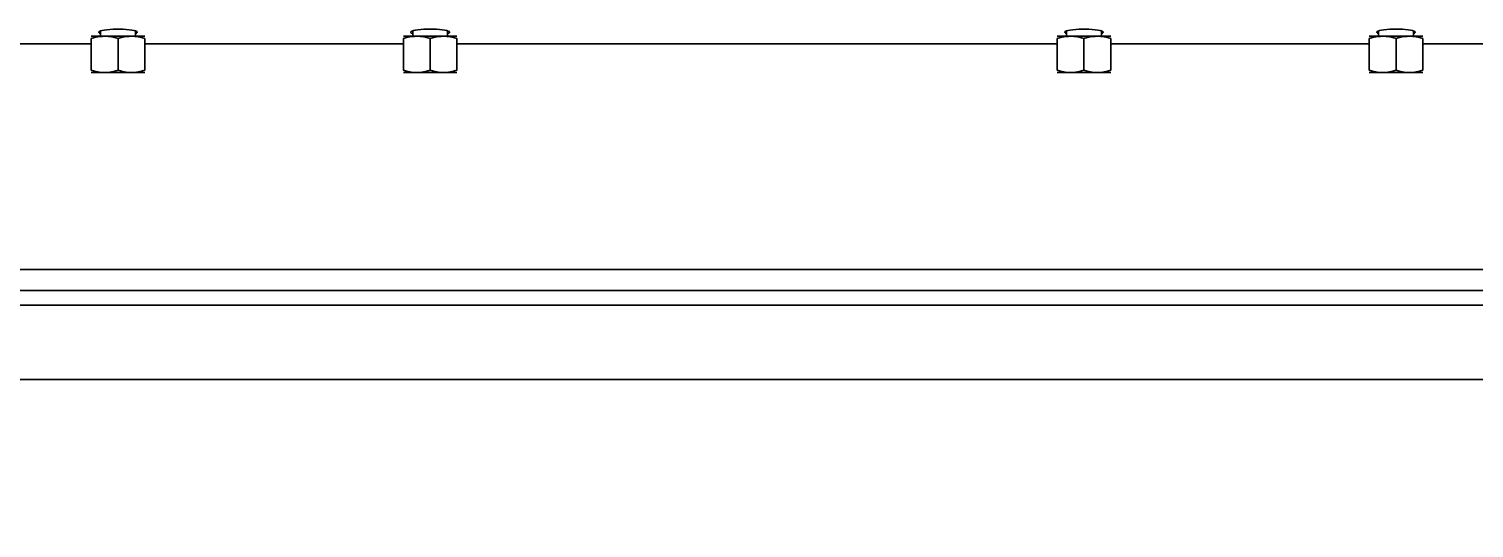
# Model space of a CAD drawing. Header units: millimetres. Extents: x -8400 to 8400, y -5940 to 5940.
# Drawn here: x -3591.3 to -3105.1, y 3165.8 to 3333.7 of the extents above; entities that cross this region are included whole.
import ezdxf

# ---------------------------------------------------------------- set-up
doc = ezdxf.new("R2010")
doc.units = ezdxf.units.MM
doc.layers.add('粗实线层', color=7, linetype='Continuous', lineweight=35)

msp = doc.modelspace()

# ---------------------------------------------------------------- linework, layer by layer
at = {"layer": '粗实线层', "linetype": 'Continuous', "lineweight": 35}
for points in [[(-3561.342, 3330.466), (-3562.45, 3330.8), (-3563.569, 3331.054), (-3564.132, 3331.147), (-3564.699, 3331.215), (-3565.269, 3331.256), (-3565.842, 3331.271), (-3565.985, 3331.269), (-3566.129, 3331.267), (-3566.201, 3331.265), (-3566.272, 3331.263), (-3566.344, 3331.259), (-3566.416, 3331.256), (-3566.702, 3331.239), (-3566.987, 3331.214), (-3567.554, 3331.146), (-3568.118, 3331.054), (-3569.235, 3330.799), (-3570.342, 3330.466), (-3570.342, 3319.874), (-3569.233, 3319.541), (-3568.115, 3319.287), (-3567.552, 3319.194), (-3566.985, 3319.126), (-3566.415, 3319.085), (-3565.842, 3319.071), (-3564.42, 3319.071), (-3562.905, 3319.071), (-3561.342, 3319.071), (-3559.779, 3319.071), (-3558.264, 3319.071), (-3556.842, 3319.071), (-3555.557, 3319.071), (-3554.448, 3319.071), (-3553.548, 3319.071), (-3552.885, 3319.071), (-3552.479, 3319.071), (-3552.342, 3319.071)], [(-3570.342, 3331.271), (-3570.205, 3331.271), (-3569.799, 3331.271), (-3569.136, 3331.271), (-3568.236, 3331.271), (-3567.127, 3331.271), (-3565.842, 3331.271), (-3564.42, 3331.271), (-3562.905, 3331.271), (-3561.342, 3331.271), (-3559.779, 3331.271), (-3558.264, 3331.271), (-3556.842, 3331.271), (-3556.985, 3331.269), (-3557.129, 3331.267), (-3557.201, 3331.265), (-3557.272, 3331.263), (-3557.344, 3331.259), (-3557.416, 3331.256), (-3557.702, 3331.239), (-3557.987, 3331.214), (-3558.554, 3331.146), (-3559.118, 3331.054), (-3560.236, 3330.799), (-3561.342, 3330.466), (-3561.342, 3319.874), (-3562.448, 3319.542), (-3563.566, 3319.288), (-3564.13, 3319.194), (-3564.697, 3319.126), (-3564.982, 3319.102), (-3565.268, 3319.085), (-3565.34, 3319.081), (-3565.411, 3319.079), (-3565.483, 3319.076), (-3565.555, 3319.074), (-3565.699, 3319.071), (-3565.842, 3319.071), (-3567.127, 3319.071), (-3568.236, 3319.071), (-3569.136, 3319.071), (-3569.799, 3319.071), (-3570.205, 3319.071), (-3570.342, 3319.071)], [(-3567.193, 3332.195), (-3567.598, 3332.362), (-3567.81, 3332.537), (-3567.823, 3332.717), (-3567.636, 3332.892), (-3567.255, 3333.061), (-3566.692, 3333.217), (-3565.964, 3333.354), (-3565.094, 3333.47), (-3564.108, 3333.559), (-3563.036, 3333.621), (-3561.912, 3333.653), (-3560.771, 3333.653), (-3559.648, 3333.621), (-3558.576, 3333.559), (-3557.59, 3333.47), (-3556.72, 3333.354), (-3555.992, 3333.217), (-3555.429, 3333.061), (-3555.048, 3332.892), (-3554.861, 3332.717), (-3554.874, 3332.537), (-3555.086, 3332.362), (-3555.491, 3332.195)], [(-3567.192, 3333.082), (-3567.192, 3331.271)], [(-3561.342, 3319.874), (-3560.233, 3319.541), (-3559.115, 3319.287), (-3558.552, 3319.194), (-3557.985, 3319.126), (-3557.415, 3319.085), (-3556.842, 3319.071), (-3556.699, 3319.071), (-3556.555, 3319.074), (-3556.483, 3319.076), (-3556.411, 3319.079), (-3556.34, 3319.081), (-3556.268, 3319.085), (-3555.982, 3319.102), (-3555.697, 3319.126), (-3555.13, 3319.194), (-3554.566, 3319.288), (-3553.448, 3319.542), (-3552.342, 3319.874), (-3552.342, 3330.466), (-3553.45, 3330.8), (-3554.569, 3331.054), (-3555.132, 3331.147), (-3555.699, 3331.215), (-3556.269, 3331.256), (-3556.842, 3331.271), (-3555.557, 3331.271), (-3554.448, 3331.271), (-3553.548, 3331.271), (-3552.885, 3331.271), (-3552.479, 3331.271), (-3552.342, 3331.271)], [(-3555.491, 3331.271), (-3555.491, 3333.082)], [(-3465.342, 3331.271), (-3465.205, 3331.271), (-3464.799, 3331.271), (-3464.136, 3331.271), (-3463.236, 3331.271), (-3462.127, 3331.271), (-3460.842, 3331.271), (-3460.985, 3331.269), (-3461.129, 3331.267), (-3461.201, 3331.265), (-3461.272, 3331.263), (-3461.344, 3331.259), (-3461.416, 3331.256), (-3461.702, 3331.239), (-3461.987, 3331.214), (-3462.554, 3331.146), (-3463.118, 3331.054), (-3464.236, 3330.799), (-3465.342, 3330.466), (-3465.342, 3319.874), (-3464.233, 3319.541), (-3463.115, 3319.287), (-3462.552, 3319.194), (-3461.985, 3319.126), (-3461.415, 3319.085), (-3460.842, 3319.071), (-3462.127, 3319.071), (-3463.236, 3319.071), (-3464.136, 3319.071), (-3464.799, 3319.071), (-3465.205, 3319.071), (-3465.342, 3319.071)], [(-3462.192, 3333.082), (-3462.192, 3331.271)], [(-3447.342, 3331.271), (-3447.479, 3331.271), (-3447.885, 3331.271), (-3448.548, 3331.271), (-3449.448, 3331.271), (-3450.557, 3331.271), (-3451.842, 3331.271), (-3451.269, 3331.256), (-3450.699, 3331.215), (-3450.132, 3331.147), (-3449.569, 3331.054), (-3448.451, 3330.8), (-3447.342, 3330.466), (-3447.342, 3319.874), (-3448.448, 3319.542), (-3449.566, 3319.288), (-3450.13, 3319.194), (-3450.697, 3319.126), (-3450.982, 3319.102), (-3451.268, 3319.085), (-3451.34, 3319.081), (-3451.411, 3319.079), (-3451.483, 3319.076), (-3451.555, 3319.074), (-3451.699, 3319.071), (-3451.842, 3319.071), (-3453.264, 3319.071), (-3454.779, 3319.071), (-3456.342, 3319.071), (-3457.905, 3319.071), (-3459.42, 3319.071), (-3460.842, 3319.071), (-3460.699, 3319.071), (-3460.555, 3319.074), (-3460.483, 3319.076), (-3460.411, 3319.079), (-3460.34, 3319.081), (-3460.268, 3319.085), (-3459.982, 3319.102), (-3459.697, 3319.126), (-3459.13, 3319.194), (-3458.566, 3319.288), (-3457.448, 3319.542), (-3456.342, 3319.874)], [(-3450.492, 3331.271), (-3450.492, 3333.082)], [(-3245.342, 3331.271), (-3245.205, 3331.271), (-3244.799, 3331.271), (-3244.136, 3331.271), (-3243.236, 3331.271), (-3242.127, 3331.271), (-3240.842, 3331.271), (-3240.985, 3331.269), (-3241.129, 3331.267), (-3241.201, 3331.265), (-3241.272, 3331.263), (-3241.344, 3331.259), (-3241.416, 3331.256), (-3241.702, 3331.239), (-3241.987, 3331.214), (-3242.554, 3331.146), (-3243.118, 3331.054), (-3244.236, 3330.799), (-3245.342, 3330.466), (-3245.342, 3319.874), (-3244.233, 3319.541), (-3243.115, 3319.287), (-3242.552, 3319.194), (-3241.985, 3319.126), (-3241.415, 3319.085), (-3240.842, 3319.071), (-3240.699, 3319.071), (-3240.555, 3319.074), (-3240.483, 3319.076), (-3240.412, 3319.079), (-3240.34, 3319.081), (-3240.268, 3319.085), (-3239.982, 3319.102), (-3239.697, 3319.126), (-3239.13, 3319.194), (-3238.566, 3319.288), (-3237.448, 3319.542), (-3236.342, 3319.874)], [(-3242.192, 3332.195), (-3242.598, 3332.362), (-3242.81, 3332.537), (-3242.823, 3332.717), (-3242.636, 3332.892), (-3242.255, 3333.061), (-3241.692, 3333.217), (-3240.964, 3333.354), (-3240.094, 3333.47), (-3239.107, 3333.559), (-3238.036, 3333.621), (-3236.913, 3333.653), (-3235.771, 3333.653), (-3234.648, 3333.621), (-3233.576, 3333.559), (-3232.59, 3333.47), (-3231.72, 3333.354), (-3230.992, 3333.217), (-3230.429, 3333.061), (-3230.048, 3332.892), (-3229.861, 3332.717), (-3229.874, 3332.537), (-3230.086, 3332.362), (-3230.491, 3332.195)], [(-3242.192, 3333.082), (-3242.192, 3331.271)], [(-3236.342, 3330.466), (-3237.451, 3330.8), (-3238.569, 3331.054), (-3239.132, 3331.147), (-3239.699, 3331.215), (-3240.269, 3331.256), (-3240.842, 3331.271), (-3239.42, 3331.271), (-3237.905, 3331.271), (-3236.342, 3331.271), (-3234.779, 3331.271), (-3233.264, 3331.271), (-3231.842, 3331.271), (-3230.557, 3331.271), (-3229.447, 3331.271), (-3228.548, 3331.271), (-3227.885, 3331.271), (-3227.479, 3331.271), (-3227.342, 3331.271)], [(-3230.491, 3331.271), (-3230.491, 3333.082)], [(-3140.342, 3331.271), (-3140.205, 3331.271), (-3139.799, 3331.271), (-3139.136, 3331.271), (-3138.236, 3331.271), (-3137.127, 3331.271), (-3135.842, 3331.271), (-3135.985, 3331.269), (-3136.129, 3331.267), (-3136.201, 3331.265), (-3136.272, 3331.263), (-3136.344, 3331.259), (-3136.416, 3331.256), (-3136.702, 3331.239), (-3136.987, 3331.214), (-3137.554, 3331.146), (-3138.118, 3331.054), (-3139.235, 3330.799), (-3140.342, 3330.466), (-3140.342, 3319.874), (-3139.233, 3319.541), (-3138.115, 3319.287), (-3137.551, 3319.194), (-3136.985, 3319.126), (-3136.415, 3319.085), (-3135.842, 3319.071), (-3137.127, 3319.071), (-3138.236, 3319.071), (-3139.136, 3319.071), (-3139.799, 3319.071), (-3140.205, 3319.071), (-3140.342, 3319.071)], [(-3137.193, 3333.082), (-3137.193, 3331.271)], [(-3131.342, 3330.466), (-3132.451, 3330.8), (-3133.569, 3331.054), (-3134.132, 3331.147), (-3134.699, 3331.215), (-3135.269, 3331.256), (-3135.842, 3331.271), (-3134.42, 3331.271), (-3132.905, 3331.271), (-3131.342, 3331.271), (-3129.779, 3331.271), (-3128.264, 3331.271), (-3126.842, 3331.271), (-3125.557, 3331.271), (-3124.448, 3331.271), (-3123.548, 3331.271), (-3122.885, 3331.271), (-3122.479, 3331.271), (-3122.342, 3331.271)], [(-3125.491, 3331.271), (-3125.491, 3333.082)], [(-3642.129, 3328.77), (-3570.345, 3328.77)], [(-3552.354, 3328.77), (-3465.37, 3328.77)], [(-3456.342, 3330.466), (-3456.342, 3319.874), (-3455.233, 3319.541), (-3454.115, 3319.287), (-3453.552, 3319.194), (-3452.985, 3319.126), (-3452.415, 3319.085), (-3451.842, 3319.071), (-3450.557, 3319.071), (-3449.448, 3319.071), (-3448.548, 3319.071), (-3447.885, 3319.071), (-3447.479, 3319.071), (-3447.342, 3319.071)], [(-3447.379, 3328.77), (-3245.386, 3328.77)], [(-3227.395, 3328.77), (-3140.351, 3328.77)], [(-3122.361, 3328.77), (-2920.367, 3328.77)], [(-3227.342, 3319.071), (-3227.479, 3319.071), (-3227.885, 3319.071), (-3228.548, 3319.071), (-3229.447, 3319.071), (-3230.557, 3319.071), (-3231.842, 3319.071), (-3233.264, 3319.071), (-3234.779, 3319.071), (-3236.342, 3319.071), (-3237.905, 3319.071), (-3239.42, 3319.071), (-3240.842, 3319.071), (-3242.127, 3319.071), (-3243.236, 3319.071), (-3244.136, 3319.071), (-3244.799, 3319.071), (-3245.205, 3319.071), (-3245.342, 3319.071)], [(-3122.342, 3319.071), (-3122.479, 3319.071), (-3122.885, 3319.071), (-3123.548, 3319.071), (-3124.448, 3319.071), (-3125.557, 3319.071), (-3126.842, 3319.071), (-3128.264, 3319.071), (-3129.779, 3319.071), (-3131.342, 3319.071), (-3132.905, 3319.071), (-3134.42, 3319.071), (-3135.842, 3319.071), (-3135.699, 3319.071), (-3135.555, 3319.074), (-3135.483, 3319.076), (-3135.412, 3319.079), (-3135.34, 3319.081), (-3135.268, 3319.085), (-3134.982, 3319.102), (-3134.697, 3319.126), (-3134.13, 3319.194), (-3133.566, 3319.288), (-3132.448, 3319.542), (-3131.342, 3319.874)], [(-2704.895, 3252.771), (-3642.842, 3252.771)], [(-1771.342, 3245.77), (-5571.342, 3245.77)], [(-5571.342, 3243.203), (-5571.342, 3240.771), (-1771.342, 3240.771), (-1771.342, 3243.203)], [(-2721.333, 3215.771), (-3611.342, 3215.771), (-3611.342, 3165.764)]]:
    msp.add_lwpolyline(points, dxfattribs=at)
for points in [[(-3460.842, 3331.271), (-3459.42, 3331.271), (-3457.905, 3331.271), (-3456.342, 3331.271), (-3454.779, 3331.271), (-3453.264, 3331.271), (-3451.842, 3331.271), (-3451.985, 3331.269), (-3452.129, 3331.267), (-3452.201, 3331.265), (-3452.272, 3331.263), (-3452.344, 3331.259), (-3452.416, 3331.256), (-3452.702, 3331.239), (-3452.987, 3331.214), (-3453.554, 3331.146), (-3454.118, 3331.054), (-3455.236, 3330.799), (-3456.342, 3330.466), (-3457.45, 3330.8), (-3458.569, 3331.054), (-3459.132, 3331.147), (-3459.699, 3331.215), (-3460.269, 3331.256)], [(-3236.342, 3330.466), (-3236.342, 3319.874), (-3235.233, 3319.541), (-3234.115, 3319.287), (-3233.551, 3319.194), (-3232.985, 3319.126), (-3232.415, 3319.085), (-3231.842, 3319.071), (-3231.699, 3319.071), (-3231.555, 3319.074), (-3231.483, 3319.076), (-3231.412, 3319.079), (-3231.34, 3319.081), (-3231.268, 3319.085), (-3230.982, 3319.102), (-3230.697, 3319.126), (-3230.13, 3319.194), (-3229.566, 3319.288), (-3228.448, 3319.542), (-3227.342, 3319.874), (-3227.342, 3330.466), (-3228.45, 3330.8), (-3229.569, 3331.054), (-3230.132, 3331.147), (-3230.699, 3331.215), (-3231.269, 3331.256), (-3231.842, 3331.271), (-3231.985, 3331.269), (-3232.129, 3331.267), (-3232.201, 3331.265), (-3232.272, 3331.263), (-3232.344, 3331.259), (-3232.416, 3331.256), (-3232.702, 3331.239), (-3232.987, 3331.214), (-3233.554, 3331.146), (-3234.118, 3331.054), (-3235.236, 3330.799)], [(-3131.342, 3330.466), (-3131.342, 3319.874), (-3130.233, 3319.541), (-3129.115, 3319.287), (-3128.552, 3319.194), (-3127.985, 3319.126), (-3127.415, 3319.085), (-3126.842, 3319.071), (-3126.699, 3319.071), (-3126.555, 3319.074), (-3126.483, 3319.076), (-3126.411, 3319.079), (-3126.34, 3319.081), (-3126.268, 3319.085), (-3125.982, 3319.102), (-3125.697, 3319.126), (-3125.13, 3319.194), (-3124.566, 3319.288), (-3123.448, 3319.542), (-3122.342, 3319.874), (-3122.342, 3330.466), (-3123.45, 3330.8), (-3124.569, 3331.054), (-3125.132, 3331.147), (-3125.699, 3331.215), (-3126.269, 3331.256), (-3126.842, 3331.271), (-3126.985, 3331.269), (-3127.129, 3331.267), (-3127.201, 3331.265), (-3127.272, 3331.263), (-3127.344, 3331.259), (-3127.416, 3331.256), (-3127.702, 3331.239), (-3127.987, 3331.214), (-3128.554, 3331.146), (-3129.118, 3331.054), (-3130.236, 3330.799)]]:
    msp.add_lwpolyline(points, close=True, dxfattribs=at)
for centre, major_axis, ratio, start_param, end_param in [((-3456.342, 3332.638), (-6.577, 0), 0.1566254, 2.6906843, 6.7340854), ((-3131.342, 3332.638), (-6.525, 0), 0.1566207, 2.6906683, 6.7341216)]:
    msp.add_ellipse(centre, major_axis=major_axis, ratio=ratio, start_param=start_param, end_param=end_param, dxfattribs=at)

doc.saveas('drawing.dxf')
